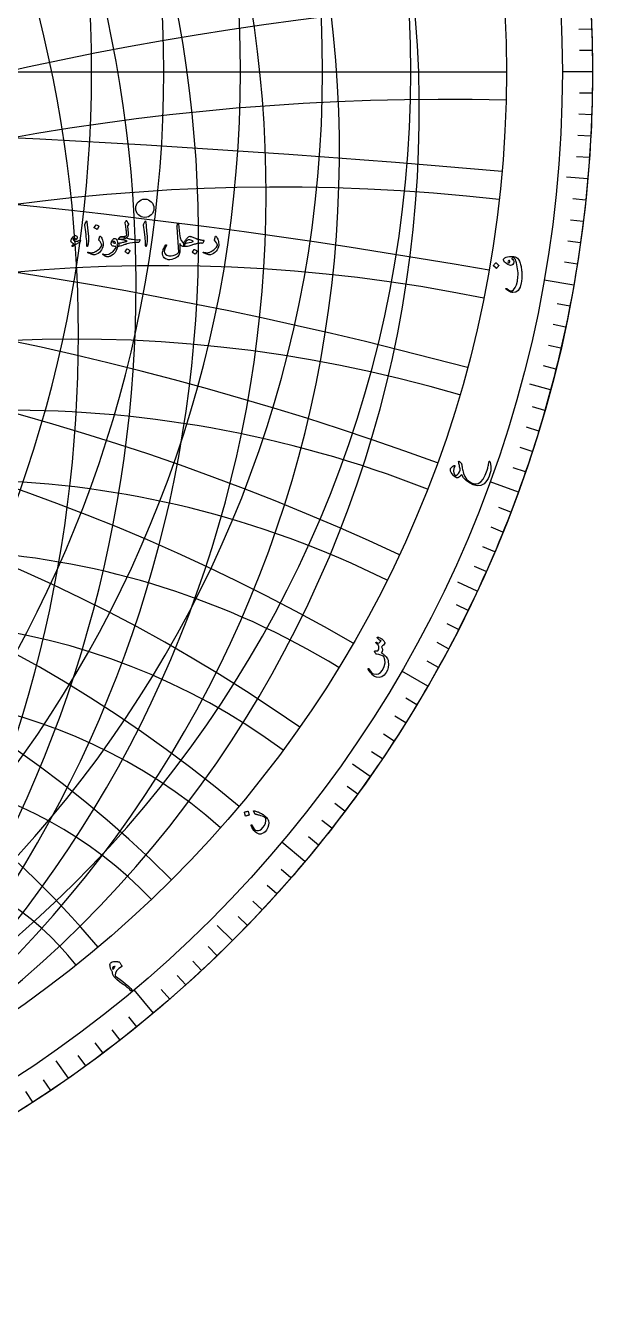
# Model space of a CAD drawing. Header units: millimetres. Extents: x -92 to 92, y -92 to 120.
# Drawn here: x 49.8 to 92.5, y -92.5 to 3.5 of the extents above; entities that cross this region are included whole.
import ezdxf

# ---------------------------------------------------------------- set-up
doc = ezdxf.new("R2010")
doc.units = ezdxf.units.MM
for name, color, linetype in [('CUT_OUTER', 1, 'Continuous'), ('ENGRAVE', 7, 'Continuous'), ('ENGRAVE_FINE', 8, 'Continuous'), ('TEXT', 5, 'Continuous')]:
    doc.layers.add(name, color=color, linetype=linetype)

msp = doc.modelspace()

# ---------------------------------------------------------------- linework, layer by layer
at = {"layer": 'CUT_OUTER'}
msp.add_lwpolyline([(92.4147, 3.9718), (92.4373, 3.4047), (92.4565, 2.8374), (92.4721, 2.2701), (92.4843, 1.7026), (92.493, 1.1351), (92.4983, 0.5676), (92.5, 0), (92.4983, -0.5676), (92.493, -1.1351), (92.4843, -1.7026), (92.4721, -2.2701), (92.4565, -2.8374), (92.4373, -3.4047), (92.4147, -3.9718), (92.3886, -4.5388), (92.359, -5.1056), (92.3259, -5.6722), (92.2894, -6.2386), (92.2494, -6.8047), (92.2059, -7.3706), (92.1589, -7.9363), (92.1085, -8.5016), (92.0546, -9.0666), (91.9972, -9.6313), (91.9364, -10.1956), (91.8721, -10.7595), (91.8044, -11.323), (91.7332, -11.8861), (91.6585, -12.4487), (91.5804, -13.0109), (91.4988, -13.5726), (91.4138, -14.1337), (91.3254, -14.6944), (91.2335, -15.2545), (91.1382, -15.814), (91.0394, -16.3729), (90.9373, -16.9312), (90.8317, -17.4889), (90.7226, -18.0459), (90.6102, -18.6022), (90.4944, -19.1578), (90.3751, -19.7127), (90.2524, -20.2669), (90.1264, -20.8203), (89.9969, -21.3729), (89.8641, -21.9247), (89.7279, -22.4757), (89.5883, -23.0258), (89.4453, -23.5751), (89.299, -24.1235), (89.1493, -24.6709), (88.9962, -25.2175), (88.8398, -25.7631), (88.6801, -26.3077), (88.517, -26.8513), (88.3506, -27.394), (88.1808, -27.9356), (88.0077, -28.4761), (87.8314, -29.0156), (87.6517, -29.5539), (87.4687, -30.0912), (87.2824, -30.6273), (87.0928, -31.1623), (86.9, -31.6961), (86.7039, -32.2287), (86.5045, -32.7601), (86.3018, -33.2903), (86.0959, -33.8192), (85.8868, -34.3468), (85.6744, -34.8732), (85.4589, -35.3982), (85.24, -35.9219), (85.018, -36.4443), (84.7928, -36.9652), (84.5644, -37.4848), (84.3328, -38.003), (84.098, -38.5197), (83.8601, -39.035), (83.619, -39.5488), (83.3748, -40.0612), (83.1274, -40.572), (82.8769, -41.0813), (82.6232, -41.589), (82.3665, -42.0952), (82.1067, -42.5998), (81.8437, -43.1028), (81.5777, -43.6042), (81.3086, -44.1039), (81.0365, -44.602), (80.7613, -45.0984), (80.483, -45.5931), (80.2018, -46.0861), (79.9175, -46.5773), (79.6302, -47.0668), (79.3399, -47.5545), (79.0466, -48.0404), (78.7504, -48.5245), (78.4511, -49.0068), (78.149, -49.4873), (77.8438, -49.9659), (77.5358, -50.4426), (77.2248, -50.9174), (76.9109, -51.3902), (76.5942, -51.8612), (76.2745, -52.3302), (75.952, -52.7972), (75.6266, -53.2623), (75.2984, -53.7253), (74.9673, -54.1863), (74.6334, -54.6453), (74.2967, -55.1022), (73.9572, -55.557), (73.6149, -56.0098), (73.2699, -56.4604), (72.922, -56.9089), (72.5715, -57.3553), (72.2182, -57.7995), (71.8622, -58.2415), (71.5035, -58.6814), (71.1421, -59.119), (70.778, -59.5544), (70.4112, -59.9876), (70.0418, -60.4185), (69.6698, -60.8471), (69.2951, -61.2735), (68.9178, -61.6975), (68.538, -62.1192), (68.1555, -62.5386), (67.7705, -62.9556), (67.383, -63.3702), (66.9929, -63.7825), (66.6002, -64.1924), (66.2051, -64.5998), (65.8075, -65.0048), (65.4074, -65.4074), (65.0048, -65.8075), (64.5998, -66.2051), (64.1924, -66.6002), (63.7825, -66.9929), (63.3702, -67.383), (62.9556, -67.7705), (62.5386, -68.1555), (62.1192, -68.538), (61.6975, -68.9178), (61.2735, -69.2951), (60.8471, -69.6698), (60.4185, -70.0418), (59.9876, -70.4112), (59.5544, -70.778), (59.119, -71.1421), (58.6814, -71.5035), (58.2415, -71.8622), (57.7995, -72.2182), (57.3553, -72.5715), (56.9089, -72.922), (56.4604, -73.2699), (56.0098, -73.6149), (55.557, -73.9572), (55.1022, -74.2967), (54.6453, -74.6334), (54.1863, -74.9673), (53.7253, -75.2984), (53.2623, -75.6266), (52.7972, -75.952), (52.3302, -76.2745), (51.8612, -76.5942), (51.3902, -76.9109), (50.9174, -77.2248), (50.4426, -77.5358), (49.9659, -77.8438), (49.4873, -78.149)], dxfattribs=at)
at = {"layer": 'ENGRAVE'}
for points in [[(-86.025, 0), (86.025, 0)], [(-86.025, 0), (86.025, 0)], [(92.5, 0), (90.2338, 0)], [(92.148, -8.0619), (90.5354, -7.9208)], [(91.0947, -16.0625), (88.8629, -15.6689)], [(89.3481, -23.9408), (87.7845, -23.5218)], [(86.9216, -31.6369), (84.792, -30.8618)], [(83.8335, -39.0922), (82.3664, -38.4081)], [(80.1073, -46.25), (78.1447, -45.1169)], [(75.7716, -53.0558), (74.4456, -52.1273)], [(70.8591, -59.4579), (69.1231, -58.0011)], [(65.4074, -65.4074), (64.2627, -64.2627)], [(59.4579, -70.8591), (58.0011, -69.1231)], [(53.0558, -75.7716), (52.1273, -74.4456)]]:
    msp.add_lwpolyline(points, dxfattribs=at)
for centre, radius in [((0, 0), 92.5), ((0, 0), 90.2338), ((0, 0), 86.025), ((0, 0), 86.025), ((58.811, -10.2682), 0.6882)]:
    msp.add_circle(centre, radius, dxfattribs=at)
for centre, radius, start, end in [((-31.3105, 0), 91.5459, 290, 70), ((-15.1685, 0), 87.3521, 280, 80), ((0, -495.3982), 487.872, 80, 100), ((0, -251.5203), 236.3517, 70, 110), ((0, -172.05), 148.9997, 60, 120), ((0, -133.8311), 102.5206, 50, 130), ((0, -112.2977), 72.1835, 40, 140)]:
    msp.add_arc(centre, radius, start, end, dxfattribs=at)
at = {"layer": 'ENGRAVE_FINE'}
for points in [[(92.4437, 3.2282), (91.473, 3.1943)], [(92.4859, 1.6143), (91.5148, 1.5974)], [(92.4859, -1.6143), (91.5148, -1.5974)], [(92.4437, -3.2282), (91.473, -3.1943)], [(92.3732, -4.8411), (91.4033, -4.7902)], [(92.2747, -6.4525), (91.3058, -6.3847)], [(91.9933, -9.6689), (91.0273, -9.5674)], [(91.8105, -11.2729), (90.8465, -11.1545)], [(91.5998, -12.8735), (90.638, -12.7383)], [(91.3612, -14.4702), (90.4019, -14.3183)], [(90.8005, -17.6498), (89.8471, -17.4645)], [(90.4787, -19.2318), (89.5286, -19.0299)], [(90.1292, -20.808), (89.1829, -20.5895)], [(89.7524, -22.3778), (88.81, -22.1428)], [(88.9167, -25.4965), (87.9831, -25.2287)], [(88.4582, -27.0444), (87.5294, -26.7604)], [(87.9727, -28.5841), (87.049, -28.2839)], [(87.4605, -30.1151), (86.5421, -29.7988)], [(86.3562, -33.149), (85.4494, -32.801)], [(85.7645, -34.6511), (84.864, -34.2873)], [(85.1467, -36.1426), (84.2527, -35.7631)], [(84.503, -37.6231), (83.6157, -37.2281)], [(83.1384, -40.5493), (82.2655, -40.1236)], [(82.4181, -41.9941), (81.5527, -41.5532)], [(81.6727, -43.4261), (80.8151, -42.9701)], [(80.9023, -44.8449), (80.0528, -44.374)], [(79.288, -47.641), (78.4555, -47.1408)], [(78.4444, -49.0175), (77.6208, -48.5028)], [(77.577, -50.3791), (76.7625, -49.8501)], [(76.686, -51.7253), (75.8808, -51.1822)], [(74.8341, -54.3701), (74.0483, -53.7992)], [(73.8738, -55.6679), (73.0981, -55.0834)], [(72.891, -56.9487), (72.1256, -56.3507)], [(71.886, -58.2121), (71.1312, -57.6009)], [(69.8106, -60.6855), (69.0776, -60.0483)], [(68.7409, -61.8946), (68.0191, -61.2447)], [(67.6502, -63.0848), (66.9399, -62.4225)], [(66.5389, -64.2559), (65.8403, -63.5812)], [(64.2559, -66.5389), (63.5812, -65.8403)], [(63.0848, -67.6502), (62.4225, -66.9399)], [(61.8946, -68.7409), (61.2447, -68.0191)], [(60.6855, -69.8106), (60.0483, -69.0776)], [(58.2121, -71.886), (57.6009, -71.1312)], [(56.9487, -72.891), (56.3507, -72.1256)], [(55.6679, -73.8738), (55.0834, -73.0981)], [(54.3701, -74.8341), (53.7992, -74.0483)], [(50.3791, -77.577), (49.8501, -76.7625)], [(51.7253, -76.686), (51.1822, -75.8808)]]:
    msp.add_lwpolyline(points, dxfattribs=at)
for centre, radius, start, end in [((-40.1141, 0), 94.9181, 295, 65), ((-23.0503, 0), 89.0596, 285, 75), ((-7.5262, 0), 86.3536, 275, 85), ((-6.8976, -3.0111), 86.3536, 298.583333, 108.583334), ((-13.9016, -6.0687), 87.3521, 303.583333, 103.583333), ((-21.1251, -9.222), 89.0596, 308.583333, 98.583333), ((-28.6955, -12.5268), 91.5459, 313.583333, 93.583333), ((-45.5184, -19.8707), 99.3331, 323.583333, 83.583333), ((-36.7638, -16.049), 94.9181, 318.583333, 88.583333), ((-81.4378, 186.5516), 184.4812, 268.583333, 318.583333), ((-100.6288, 230.5131), 236.3517, 273.583333, 313.583333), ((-132.9774, 304.6148), 321.0497, 278.583333, 308.583333), ((-198.2001, 454.0221), 487.872, 283.583333, 303.583333), ((-394.8919, 904.5889), 983.2702, 288.5833333, 298.5833333), ((394.8919, -904.5889), 983.2702, 108.5833333, 118.5833333), ((198.2001, -454.0221), 487.872, 103.583333, 123.583333), ((132.9774, -304.6148), 321.0497, 98.583333, 128.583333), ((100.6288, -230.5131), 236.3517, 93.583333, 133.583333), ((81.4378, -186.5516), 184.4812, 88.583333, 138.583333), ((0, -987.0262), 983.2702, 85, 95), ((68.8342, -157.6802), 148.9997, 83.583333, 143.583333), ((0, -332.3751), 321.0497, 75, 105), ((60.0044, -137.4536), 122.8564, 78.583333, 148.583333), ((0, -203.5525), 184.4812, 65, 115), ((53.5435, -122.6535), 102.5206, 73.583333, 153.583333), ((48.6731, -111.4968), 86.025, 68.583333, 158.583333), ((0, -149.98), 122.8564, 55, 125), ((44.9283, -102.9185), 72.1835, 63.583333, 163.583333), ((0, -121.6577), 86.025, 45, 135), ((42.0155, -96.246), 60.2354, 58.583333, 168.583333), ((39.7414, -91.0367), 49.6666, 53.583333, 173.583333), ((37.9751, -86.9904), 40.1141, 48.583333, 178.583333), ((36.6259, -83.8999), 31.3105, 43.583333, 183.583333), ((35.6312, -81.6213), 23.0503, 38.583333, 188.583333)]:
    msp.add_arc(centre, radius, start, end, dxfattribs=at)
at = {"layer": 'TEXT'}
for points in [[(54.3835, -11.2908), (54.41, -11.2394), (54.4314, -11.2214), (54.4475, -11.2367), (54.4584, -11.2852), (54.5223, -11.9651), (54.5602, -12.3824), (54.5687, -12.7157), (54.5478, -12.9651), (54.4973, -13.1306), (54.4881, -13.1441), (54.4799, -13.1514), (54.4728, -13.1524), (54.4668, -13.1472), (54.4619, -13.1391), (54.4584, -13.1285), (54.4563, -13.1155), (54.4557, -13.1001), (54.4557, -12.9799), (54.4501, -12.8524), (54.439, -12.7176), (54.4224, -12.5756), (54.4187, -12.5385), (54.4078, -12.4382), (54.3896, -12.2749), (54.3641, -12.0483), (54.303, -11.5461), (54.3016, -11.5194), (54.303, -11.4947), (54.3072, -11.4722), (54.3141, -11.4517)], [(55.1383, -11.5128), (55.1418, -11.5093), (55.1466, -11.5072), (55.1529, -11.5065), (55.1605, -11.5072), (55.2144, -11.5291), (55.2653, -11.5558), (55.313, -11.5873), (55.3575, -11.6238), (55.3619, -11.6293), (55.3638, -11.6349), (55.3633, -11.6404), (55.3603, -11.646), (55.2299, -11.8569), (55.225, -11.8619), (55.2188, -11.8631), (55.2111, -11.8605), (55.2021, -11.8541), (55.1943, -11.8485), (55.182, -11.8402), (55.1652, -11.8291), (55.1439, -11.8152), (55.1177, -11.7986), (55.0863, -11.7792), (55.0497, -11.757), (55.0079, -11.732), (55.0023, -11.7278), (54.9996, -11.7237), (54.9996, -11.7195), (55.0023, -11.7153)], [(57.4471, -12.2565), (57.4409, -12.1767), (57.4336, -12.0927), (57.425, -12.0046), (57.4152, -11.9124), (57.404, -11.8156), (57.3913, -11.714), (57.377, -11.6075), (57.3611, -11.4961), (57.3278, -11.3823), (57.3274, -11.3674), (57.3292, -11.3532), (57.333, -11.3397), (57.3389, -11.3268), (57.3424, -11.3203), (57.3476, -11.3116), (57.3542, -11.3008), (57.3625, -11.288), (57.3721, -11.2729), (57.3829, -11.2554), (57.395, -11.2354), (57.4083, -11.2131), (57.4129, -11.2058), (57.4187, -11.2006), (57.4254, -11.1975), (57.4332, -11.1964), (57.4396, -11.1978), (57.445, -11.202), (57.4494, -11.2089), (57.4527, -11.2186), (57.4717, -11.2732), (57.4984, -11.3261), (57.5328, -11.3773), (57.5748, -11.4267), (57.5853, -11.4406), (57.5893, -11.4545), (57.5867, -11.4684), (57.5775, -11.4822), (57.5193, -11.5627), (57.5146, -11.5726), (57.5116, -11.5856), (57.5104, -11.6017), (57.5109, -11.621), (57.5418, -11.8926), (57.5539, -12.1108), (57.5474, -12.2755), (57.522, -12.3869), (57.4586, -12.4773), (57.3486, -12.5458), (57.1922, -12.5924), (56.9892, -12.6172), (56.914, -12.6131), (56.8768, -12.5895), (56.8779, -12.5465), (56.9171, -12.484), (56.9239, -12.4758), (56.9306, -12.4677), (56.9371, -12.4598), (56.9434, -12.4521), (56.9496, -12.4446), (56.9556, -12.4372), (56.9614, -12.43), (56.967, -12.423), (56.9809, -12.4096), (56.9976, -12.4001), (57.017, -12.3943), (57.0392, -12.3924), (57.1387, -12.3893), (57.2265, -12.3827), (57.3025, -12.3727), (57.3666, -12.3591), (57.4029, -12.3454), (57.4284, -12.3238), (57.4431, -12.2941), (57.4471, -12.2565)], [(58.8013, -11.2908), (58.8278, -11.2394), (58.8492, -11.2214), (58.8653, -11.2367), (58.8762, -11.2852), (58.9401, -11.9651), (58.978, -12.3824), (58.9865, -12.7157), (58.9656, -12.9651), (58.9151, -13.1306), (58.9059, -13.1441), (58.8977, -13.1514), (58.8906, -13.1524), (58.8846, -13.1472), (58.8797, -13.1391), (58.8762, -13.1285), (58.8741, -13.1155), (58.8735, -13.1001), (58.8735, -12.9799), (58.8679, -12.8524), (58.8568, -12.7176), (58.8402, -12.5756), (58.8365, -12.5385), (58.8256, -12.4382), (58.8074, -12.2749), (58.7819, -12.0483), (58.7208, -11.5461), (58.7194, -11.5194), (58.7208, -11.4947), (58.725, -11.4722), (58.7319, -11.4517)], [(61.4154, -12.1843), (61.4648, -12.4826), (61.5465, -12.7032), (61.6604, -12.8462), (61.8066, -12.9114), (61.816, -12.9252), (61.8191, -12.953), (61.816, -12.9946), (61.8066, -13.0501), (61.7973, -13.0938), (61.7858, -13.125), (61.7723, -13.1438), (61.7567, -13.15), (61.662, -13.1361), (61.5777, -13.0945), (61.5038, -13.0251), (61.4403, -12.928), (61.4551, -13.2957), (61.4327, -13.5829), (61.3732, -13.7897), (61.2766, -13.9159), (61.1233, -14.0156), (60.9769, -14.0873), (60.8375, -14.1308), (60.705, -14.1462), (60.5726, -14.1391), (60.4559, -14.1122), (60.3548, -14.0656), (60.2693, -13.9992), (60.2035, -13.9156), (60.1617, -13.8174), (60.1439, -13.7047), (60.15, -13.5774), (60.1622, -13.5094), (60.1794, -13.4414), (60.2017, -13.3734), (60.229, -13.3054), (60.2616, -13.2374), (60.2995, -13.1694), (60.3427, -13.1015), (60.3914, -13.0335), (60.3987, -13.0262), (60.4066, -13.021), (60.4153, -13.0179), (60.4247, -13.0168), (60.4325, -13.0179), (60.4392, -13.021), (60.445, -13.0262), (60.4497, -13.0335), (60.4523, -13.0423), (60.4517, -13.0522), (60.4481, -13.0631), (60.4413, -13.0751), (60.3461, -13.2397), (60.2908, -13.3866), (60.2754, -13.5158), (60.2998, -13.6273), (60.3714, -13.735), (60.4781, -13.8084), (60.6198, -13.8474), (60.7965, -13.8521), (60.953, -13.8271), (61.1004, -13.7744), (61.2388, -13.6939), (61.3682, -13.5857), (61.235, -11.6987), (61.232, -11.6536), (61.2315, -11.6154), (61.2334, -11.5842), (61.2378, -11.5599), (61.2905, -11.3934), (61.3106, -11.3792), (61.3266, -11.3837), (61.3383, -11.407), (61.346, -11.4489)], [(53.934, -12.8031), (53.9265, -12.8222), (53.918, -12.8378), (53.9085, -12.85), (53.8979, -12.8586), (53.8449, -12.8788), (53.7886, -12.903), (53.729, -12.9315), (53.6662, -12.9641), (53.6, -13.001), (53.5305, -13.0425), (53.4578, -13.0884), (53.3817, -13.1389), (53.3685, -13.1452), (53.3568, -13.1472), (53.3463, -13.1452), (53.3373, -13.1389), (53.3349, -13.1363), (53.3332, -13.1341), (53.3321, -13.1322), (53.3318, -13.1306), (53.3306, -13.1004), (53.3519, -13.0598), (53.3958, -13.0088), (53.4622, -12.9474), (53.3639, -12.9025), (53.2964, -12.851), (53.2598, -12.7929), (53.2541, -12.7282), (53.269, -12.668), (53.3026, -12.5985), (53.355, -12.5196), (53.4261, -12.4313), (53.4728, -12.3839), (53.5156, -12.3501), (53.5546, -12.3298), (53.5899, -12.3231), (53.6509, -12.3328), (53.6925, -12.3619), (53.7147, -12.4105), (53.7175, -12.4785), (53.7142, -12.5038), (53.7071, -12.5298), (53.6962, -12.5565), (53.6814, -12.5839), (53.6656, -12.6046), (53.6488, -12.6137), (53.631, -12.6115), (53.6121, -12.5978), (53.554, -12.5504), (53.5045, -12.5277), (53.4638, -12.5296), (53.4317, -12.5562), (53.4161, -12.5985), (53.4275, -12.6394), (53.466, -12.679), (53.5316, -12.7171), (53.5819, -12.7362), (53.6356, -12.7463), (53.6929, -12.7473), (53.7536, -12.7393), (53.7735, -12.7339), (53.7945, -12.7261), (53.8165, -12.7159), (53.8396, -12.7032), (53.8519, -12.6966), (53.8639, -12.6904), (53.8755, -12.6848), (53.8868, -12.6797), (53.8975, -12.6752), (53.9076, -12.6717), (53.917, -12.669), (53.9256, -12.6672), (53.9473, -12.668), (53.9596, -12.679), (53.9626, -12.6999), (53.9562, -12.731)], [(55.4214, -12.3758), (55.4229, -12.3708), (55.4248, -12.3668), (55.4271, -12.3638), (55.4297, -12.3619), (55.4375, -12.3612), (55.447, -12.3647), (55.4583, -12.3723), (55.4713, -12.3841), (55.5219, -12.4443), (55.5657, -12.5138), (55.6024, -12.5928), (55.6323, -12.681), (55.6555, -12.7761), (55.6697, -12.8697), (55.6749, -12.962), (55.6711, -13.0529), (55.6465, -13.1726), (55.6059, -13.2874), (55.5494, -13.3973), (55.4769, -13.5024), (55.3901, -13.5977), (55.2909, -13.6752), (55.1792, -13.735), (55.0551, -13.7772), (55.0218, -13.7843), (54.9885, -13.7862), (54.9552, -13.7829), (54.9219, -13.7744), (54.8451, -13.7476), (54.7758, -13.7227), (54.714, -13.6997), (54.6596, -13.6787), (54.6129, -13.6595), (54.5739, -13.6422), (54.5428, -13.6269), (54.5195, -13.6134), (54.5146, -13.6093), (54.5112, -13.6051), (54.5091, -13.601), (54.5084, -13.5968), (54.5089, -13.5914), (54.5105, -13.5864), (54.5131, -13.5817), (54.5167, -13.5774), (54.5214, -13.5741), (54.5271, -13.5725), (54.5339, -13.5727), (54.5417, -13.5746), (54.5892, -13.5873), (54.6346, -13.5978), (54.678, -13.6061), (54.7193, -13.6121), (54.7588, -13.6158), (54.797, -13.6173), (54.8337, -13.6165), (54.8691, -13.6134), (54.9044, -13.6078), (54.9409, -13.5992), (54.9787, -13.5877), (55.0176, -13.5732), (55.0577, -13.5556), (55.0991, -13.5347), (55.1417, -13.5105), (55.1855, -13.483), (55.3084, -13.3946), (55.4137, -13.2985), (55.5013, -13.1948), (55.5712, -13.0834), (55.5757, -13.0744), (55.5781, -13.064), (55.5785, -13.0522), (55.5768, -13.039), (55.5476, -12.9611), (55.5018, -12.8746), (55.4394, -12.7794), (55.3603, -12.6755), (55.3568, -12.6689), (55.3548, -12.663), (55.3541, -12.6578), (55.3548, -12.6533)], [(57.2667, -12.4563), (57.3333, -12.4816), (57.4027, -12.5048), (57.4749, -12.526), (57.5498, -12.5451), (57.6271, -12.5622), (57.7066, -12.5777), (57.7881, -12.5914), (57.8717, -12.6033), (58.0332, -12.6226), (58.1762, -12.6332), (58.3009, -12.6351), (58.4073, -12.6283), (58.4187, -12.6283), (58.4281, -12.6311), (58.4354, -12.6366), (58.4406, -12.645), (58.4435, -12.6549), (58.444, -12.6651), (58.4421, -12.6757), (58.4378, -12.6866), (58.3545, -12.8337), (58.3464, -12.8455), (58.3358, -12.8531), (58.3228, -12.8566), (58.3074, -12.8559), (58.0859, -12.8521), (57.8738, -12.8656), (57.671, -12.8965), (57.4776, -12.9447), (57.4669, -12.9475), (57.4485, -12.9533), (57.4225, -12.9621), (57.3888, -12.9738), (57.3476, -12.9885), (57.2986, -13.0061), (57.2421, -13.0266), (57.1779, -13.0501), (57.0536, -13.0938), (56.9497, -13.125), (56.8663, -13.1438), (56.8033, -13.15), (56.7873, -13.1441), (56.7728, -13.1264), (56.7596, -13.0969), (56.7478, -13.0557), (56.741, -12.9887), (56.7485, -12.9405), (56.7702, -12.911), (56.8061, -12.9003), (56.8607, -12.8947), (56.9386, -12.8808), (57.0397, -12.8586), (57.1641, -12.8281), (57.2268, -12.8124), (57.2816, -12.7986), (57.3287, -12.7868), (57.368, -12.7768), (57.3993, -12.7687), (57.4225, -12.7626), (57.4375, -12.7583), (57.4443, -12.756), (57.4469, -12.7547), (57.4492, -12.7535), (57.4511, -12.7526), (57.4527, -12.7518), (57.454, -12.7512), (57.4554, -12.7508), (57.4568, -12.7505), (57.4582, -12.7504), (57.4667, -12.7463), (57.47, -12.7421), (57.4681, -12.7379), (57.461, -12.7338), (57.4296, -12.7191), (57.3965, -12.7057), (57.3616, -12.6934), (57.325, -12.6824), (57.2867, -12.6725), (57.2466, -12.6634), (57.2048, -12.6551), (57.1613, -12.6477), (57.1185, -12.6413), (57.0763, -12.6359), (57.0346, -12.6316), (56.9934, -12.6283), (56.9531, -12.6262), (56.914, -12.6255), (56.8761, -12.6262), (56.8394, -12.6283), (56.8298, -12.6271), (56.8234, -12.6235), (56.8201, -12.6174), (56.82, -12.6089), (56.8246, -12.5938), (56.8304, -12.5791), (56.8371, -12.5647), (56.8449, -12.5506), (56.8536, -12.5366), (56.863, -12.5222), (56.873, -12.5074), (56.8838, -12.4923), (56.9074, -12.4637), (56.931, -12.4417), (56.9545, -12.4263), (56.9781, -12.4174), (57.0378, -12.4094), (57.1058, -12.4133), (57.1821, -12.4289), (57.2667, -12.4563)], [(62.6197, -12.5256), (62.6483, -12.538), (62.6787, -12.5503), (62.7108, -12.5623), (62.7446, -12.5742), (62.7801, -12.5859), (62.8174, -12.5974), (62.8564, -12.6088), (62.8972, -12.62), (62.9387, -12.6293), (62.9798, -12.6377), (63.0205, -12.6452), (63.0609, -12.6519), (63.101, -12.6572), (63.1407, -12.6606), (63.1801, -12.6621), (63.2191, -12.6616), (63.2309, -12.6623), (63.2413, -12.6644), (63.2503, -12.6679), (63.258, -12.6727), (63.2633, -12.6793), (63.2656, -12.688), (63.2647, -12.6987), (63.2607, -12.7116), (63.2487, -12.7371), (63.2375, -12.7608), (63.2272, -12.7828), (63.2177, -12.8031), (63.209, -12.8215), (63.2007, -12.8378), (63.193, -12.8521), (63.1858, -12.8642), (63.1723, -12.8836), (63.1594, -12.8975), (63.1473, -12.9058), (63.1359, -12.9086), (63.0978, -12.9051), (63.0585, -12.903), (63.018, -12.9023), (62.9763, -12.903), (62.9334, -12.9053), (62.8892, -12.9093), (62.8439, -12.915), (62.7973, -12.9225), (62.7508, -12.931), (62.7057, -12.9398), (62.662, -12.949), (62.6197, -12.9585), (62.5788, -12.9686), (62.5392, -12.9794), (62.5011, -12.9908), (62.4643, -13.0029), (62.2758, -13.0642), (62.1264, -13.1091), (62.0163, -13.1377), (61.9454, -13.15), (61.8949, -13.1531), (61.8462, -13.1542), (61.7992, -13.1531), (61.7539, -13.15), (61.7513, -13.0316), (61.7518, -12.9426), (61.7555, -12.8831), (61.7622, -12.8531), (61.782, -12.816), (61.8025, -12.7796), (61.8236, -12.7438), (61.8455, -12.7088), (61.868, -12.6745), (61.8913, -12.6408), (61.9152, -12.6079), (61.9398, -12.5756), (62.0165, -12.4873), (62.0855, -12.425), (62.1469, -12.3888), (62.2007, -12.3786), (62.2291, -12.382), (62.2645, -12.3897), (62.3068, -12.4015), (62.3561, -12.4174), (62.4121, -12.4377), (62.4747, -12.4625), (62.5439, -12.4918), (62.6197, -12.5256)], [(64.1182, -12.3758), (64.1198, -12.3708), (64.1217, -12.3668), (64.1239, -12.3638), (64.1265, -12.3619), (64.1343, -12.3612), (64.1439, -12.3647), (64.1551, -12.3723), (64.1682, -12.3841), (64.2188, -12.4443), (64.2625, -12.5138), (64.2993, -12.5928), (64.3291, -12.681), (64.3523, -12.7761), (64.3666, -12.8697), (64.3718, -12.962), (64.368, -13.0529), (64.3433, -13.1726), (64.3027, -13.2874), (64.2462, -13.3973), (64.1737, -13.5024), (64.087, -13.5977), (63.9878, -13.6752), (63.8761, -13.735), (63.7519, -13.7772), (63.7186, -13.7843), (63.6853, -13.7862), (63.652, -13.7829), (63.6187, -13.7744), (63.542, -13.7476), (63.4727, -13.7227), (63.4108, -13.6997), (63.3565, -13.6787), (63.3097, -13.6595), (63.2708, -13.6422), (63.2397, -13.6269), (63.2163, -13.6134), (63.2115, -13.6093), (63.208, -13.6051), (63.2059, -13.601), (63.2052, -13.5968), (63.2058, -13.5914), (63.2073, -13.5864), (63.2099, -13.5817), (63.2136, -13.5774), (63.2182, -13.5741), (63.224, -13.5725), (63.2307, -13.5727), (63.2385, -13.5746), (63.2861, -13.5873), (63.3315, -13.5978), (63.3749, -13.6061), (63.4161, -13.6121), (63.4557, -13.6158), (63.4938, -13.6173), (63.5306, -13.6165), (63.566, -13.6134), (63.6013, -13.6078), (63.6378, -13.5992), (63.6755, -13.5877), (63.7144, -13.5732), (63.7546, -13.5556), (63.796, -13.5347), (63.8385, -13.5105), (63.8823, -13.483), (64.0053, -13.3946), (64.1106, -13.2985), (64.1982, -13.1948), (64.2681, -13.0834), (64.2726, -13.0744), (64.275, -13.064), (64.2753, -13.0522), (64.2736, -13.039), (64.2445, -12.9611), (64.1987, -12.8746), (64.1362, -12.7794), (64.0572, -12.6755), (64.0537, -12.6689), (64.0516, -12.663), (64.0509, -12.6578), (64.0516, -12.6533)], [(56.7478, -13.1805), (56.6828, -13.409), (56.5737, -13.6003), (56.4205, -13.7544), (56.2233, -13.8715), (56.1958, -13.8834), (56.1685, -13.8941), (56.1416, -13.9035), (56.1151, -13.9118), (56.0891, -13.9186), (56.0638, -13.9239), (56.0391, -13.9276), (56.0152, -13.9298), (55.9555, -13.9213), (55.8765, -13.8902), (55.7779, -13.8367), (55.66, -13.7605), (55.6473, -13.7496), (55.6399, -13.739), (55.6376, -13.7288), (55.6406, -13.7189), (55.6472, -13.7113), (55.6558, -13.7078), (55.6666, -13.7085), (55.6794, -13.7133), (55.8021, -13.7531), (55.9396, -13.7529), (56.092, -13.7128), (56.2594, -13.6329), (56.3961, -13.5401), (56.5092, -13.431), (56.5986, -13.3056), (56.6646, -13.1639), (56.664, -13.1589), (56.6625, -13.1549), (56.6599, -13.1519), (56.6562, -13.15), (56.5607, -13.1445), (56.4793, -13.1334), (56.4122, -13.1167), (56.3593, -13.0945), (56.3184, -13.0602), (56.2927, -13.0127), (56.2823, -12.952), (56.2872, -12.8781), (56.2887, -12.8683), (56.2906, -12.8583), (56.2929, -12.8481), (56.2955, -12.8378), (56.2984, -12.8272), (56.3017, -12.816), (56.3054, -12.8043), (56.3094, -12.792), (56.342, -12.7128), (56.3815, -12.647), (56.428, -12.5948), (56.4814, -12.5562), (56.536, -12.535), (56.5862, -12.5354), (56.6318, -12.5572), (56.6729, -12.6006), (56.7088, -12.6609), (56.736, -12.731), (56.7546, -12.8108), (56.7645, -12.9003), (56.7699, -12.9002), (56.7752, -12.8999), (56.7803, -12.8995), (56.7853, -12.8989), (56.7902, -12.8983), (56.7953, -12.8978), (56.8006, -12.8976), (56.8061, -12.8975), (56.8248, -12.9015), (56.8394, -12.9134), (56.8498, -12.9334), (56.856, -12.9613), (56.8586, -12.992), (56.8581, -13.0231), (56.8545, -13.0545), (56.8477, -13.0862), (56.8389, -13.1141), (56.829, -13.1341), (56.818, -13.146), (56.8061, -13.15), (56.7534, -13.15), (56.753, -13.155), (56.752, -13.1618), (56.7502, -13.1703), (56.7478, -13.1805)], [(56.6146, -12.8697), (56.5855, -12.8189), (56.5536, -12.783), (56.5189, -12.762), (56.4814, -12.756), (56.459, -12.7619), (56.4391, -12.7712), (56.4216, -12.7841), (56.4065, -12.8004), (56.4016, -12.809), (56.4009, -12.8184), (56.4044, -12.8285), (56.412, -12.8392), (56.4406, -12.8644), (56.4821, -12.8815), (56.5364, -12.8907), (56.6035, -12.8919), (56.6104, -12.8906), (56.6146, -12.8864), (56.616, -12.8795), (56.6146, -12.8697)], [(57.4638, -13.3387), (57.4672, -13.3352), (57.4721, -13.3332), (57.4783, -13.3325), (57.486, -13.3332), (57.5399, -13.355), (57.5907, -13.3817), (57.6384, -13.4133), (57.683, -13.4497), (57.6873, -13.4553), (57.6892, -13.4608), (57.6887, -13.4664), (57.6858, -13.4719), (57.5553, -13.6828), (57.5505, -13.6878), (57.5442, -13.6891), (57.5366, -13.6865), (57.5276, -13.68), (57.5198, -13.6745), (57.5075, -13.6662), (57.4906, -13.6551), (57.4693, -13.6412), (57.4431, -13.6245), (57.4117, -13.6051), (57.3751, -13.5829), (57.3333, -13.5579), (57.3278, -13.5538), (57.325, -13.5496), (57.325, -13.5455), (57.3278, -13.5413)], [(62.4421, -12.7476), (62.3568, -12.7048), (62.2728, -12.6734), (62.1903, -12.6535), (62.1091, -12.645), (62.068, -12.6491), (62.0279, -12.6616), (61.9889, -12.6824), (61.9509, -12.7116), (61.9168, -12.7469), (61.8864, -12.7893), (61.8599, -12.8385), (61.8372, -12.8947), (61.9154, -12.8926), (62.0224, -12.8781), (62.1582, -12.851), (62.3228, -12.8115), (62.4421, -12.7809), (62.4483, -12.7782), (62.4532, -12.7754), (62.4567, -12.7726), (62.4588, -12.7698), (62.4598, -12.7653), (62.4574, -12.7601), (62.4515, -12.7542), (62.4421, -12.7476)], [(62.5226, -13.3748), (62.526, -13.3713), (62.5309, -13.3692), (62.5371, -13.3685), (62.5448, -13.3692), (62.5987, -13.3911), (62.6495, -13.4178), (62.6972, -13.4494), (62.7418, -13.4858), (62.7461, -13.4913), (62.748, -13.4969), (62.7475, -13.5024), (62.7446, -13.508), (62.6142, -13.7189), (62.6093, -13.7239), (62.6031, -13.7251), (62.5954, -13.7225), (62.5864, -13.7161), (62.5786, -13.7106), (62.5663, -13.7022), (62.5495, -13.6911), (62.5281, -13.6773), (62.5019, -13.6606), (62.4705, -13.6412), (62.434, -13.619), (62.3922, -13.594), (62.3866, -13.5899), (62.3838, -13.5857), (62.3838, -13.5815), (62.3866, -13.5774)], [(85.0568, -14.5999), (85.0536, -14.5954), (85.0522, -14.5897), (85.0526, -14.5828), (85.0548, -14.5746), (85.0892, -14.5198), (85.1283, -14.4694), (85.1723, -14.4232), (85.2211, -14.3813), (85.2281, -14.3776), (85.2346, -14.3766), (85.2407, -14.3782), (85.2463, -14.3825), (85.4569, -14.5652), (85.4616, -14.5714), (85.4617, -14.5785), (85.4574, -14.5864), (85.4486, -14.5951), (85.4409, -14.6026), (85.4294, -14.6145), (85.4139, -14.6308), (85.3944, -14.6516), (85.371, -14.6771), (85.3434, -14.7077), (85.3118, -14.7436), (85.2761, -14.7845), (85.2704, -14.7898), (85.2653, -14.792), (85.2606, -14.7912), (85.2565, -14.7874)], [(85.8086, -14.1726), (85.8142, -14.111), (85.8479, -14.0543), (85.9098, -14.0026), (85.9997, -13.9557), (86.1128, -13.9192), (86.2438, -13.8984), (86.393, -13.8935), (86.5602, -13.9043), (86.6203, -13.9122), (86.6751, -13.9252), (86.7247, -13.9432), (86.7692, -13.9664), (86.854, -14.0368), (86.9302, -14.1337), (86.9975, -14.2572), (87.056, -14.4073), (87.0807, -14.4908), (87.1028, -14.5765), (87.1223, -14.6644), (87.1392, -14.7545), (87.1534, -14.847), (87.1648, -14.9421), (87.1736, -15.0398), (87.1796, -15.1401), (87.1831, -15.2404), (87.1843, -15.3381), (87.1833, -15.4333), (87.1801, -15.5259), (87.1744, -15.6161), (87.1661, -15.7041), (87.1551, -15.7897), (87.1414, -15.8731), (87.0497, -16.2144), (86.9121, -16.4518), (86.7295, -16.5851), (86.5023, -16.6145), (86.4523, -16.6071), (86.3963, -16.5933), (86.3344, -16.5733), (86.2664, -16.5469), (86.1931, -16.5111), (86.1237, -16.4678), (86.058, -16.4169), (85.9962, -16.3585), (85.9894, -16.3503), (85.9851, -16.3414), (85.9834, -16.3317), (85.9841, -16.3213), (85.9873, -16.3118), (85.9929, -16.3047), (86.0007, -16.3001), (86.0109, -16.2979), (86.0217, -16.2979), (86.0312, -16.3001), (86.0396, -16.3045), (86.0467, -16.311), (86.1945, -16.4249), (86.3288, -16.4792), (86.4499, -16.4736), (86.5577, -16.4078), (86.6881, -16.2421), (86.7877, -16.0219), (86.8558, -15.7474), (86.8921, -15.4188), (86.8968, -15.2727), (86.8944, -15.1252), (86.8847, -14.9765), (86.868, -14.8264), (86.844, -14.6752), (86.8128, -14.5232), (86.7743, -14.3703), (86.7286, -14.2167), (86.6974, -14.1339), (86.6598, -14.0692), (86.6156, -14.0224), (86.5649, -13.9937), (86.526, -13.9984), (86.4893, -14.0099), (86.4546, -14.028), (86.422, -14.0527), (86.4201, -14.0559), (86.4215, -14.0605), (86.4263, -14.0664), (86.4345, -14.0737), (86.4987, -14.1296), (86.5443, -14.1881), (86.5712, -14.2491), (86.5794, -14.3126), (86.5626, -14.4235), (86.5159, -14.5032), (86.4395, -14.5517), (86.3333, -14.569), (86.2448, -14.5535), (86.1414, -14.5059), (86.0231, -14.4263), (85.8898, -14.3149), (85.8579, -14.2815), (85.8337, -14.2467), (85.8173, -14.2104), (85.8086, -14.1726)], [(86.2501, -14.2108), (86.238, -14.1972), (86.2247, -14.1917), (86.21, -14.1942), (86.1939, -14.2047), (86.1517, -14.2514), (86.136, -14.296), (86.1467, -14.3388), (86.184, -14.3797), (86.1964, -14.3863), (86.2078, -14.3892), (86.2183, -14.3884), (86.2277, -14.3839), (86.2623, -14.3454), (86.2776, -14.3038), (86.2735, -14.2589), (86.2501, -14.2108)], [(81.8023, -29.9486), (81.8065, -29.8983), (81.8254, -29.8489), (81.859, -29.8002), (81.9072, -29.7523), (81.9357, -29.7293), (81.9634, -29.7087), (81.9905, -29.6906), (82.0169, -29.6749), (82.0425, -29.6615), (82.067, -29.6504), (82.0905, -29.6417), (82.1129, -29.6352), (82.1333, -29.6328), (82.1427, -29.6402), (82.1412, -29.6572), (82.1286, -29.6838), (82.0534, -29.8545), (82.0326, -30.0304), (82.066, -30.212), (82.1538, -30.3995), (82.1613, -30.4067), (82.1708, -30.41), (82.1821, -30.4094), (82.1952, -30.4049), (82.3152, -30.3277), (82.4111, -30.2314), (82.4828, -30.1161), (82.5304, -29.982), (82.5344, -29.9562), (82.5342, -29.921), (82.53, -29.8765), (82.5216, -29.8226), (82.501, -29.7226), (82.4828, -29.6343), (82.467, -29.5578), (82.4536, -29.4929), (82.4427, -29.4397), (82.4342, -29.3982), (82.4282, -29.3684), (82.4247, -29.3502), (82.4256, -29.3263), (82.4358, -29.3169), (82.4553, -29.322), (82.4843, -29.3416), (82.5568, -29.4032), (82.6092, -29.4532), (82.6417, -29.4915), (82.6542, -29.5182), (82.6614, -29.5891), (82.6719, -29.6652), (82.6856, -29.7465), (82.7027, -29.8331), (82.7229, -29.9248), (82.7464, -30.0217), (82.7731, -30.1239), (82.8031, -30.2314), (82.8917, -30.458), (83.0211, -30.6533), (83.1916, -30.8173), (83.4033, -30.9498), (83.5273, -30.9983), (83.6508, -31.0213), (83.7738, -31.0185), (83.8963, -30.99), (84.088, -30.8761), (84.2658, -30.6694), (84.4287, -30.3697), (84.576, -29.9771), (84.5939, -29.9147), (84.612, -29.8471), (84.6302, -29.7742), (84.6485, -29.6961), (84.6667, -29.6128), (84.6844, -29.5246), (84.7017, -29.4314), (84.7186, -29.3332), (84.7225, -29.3166), (84.7275, -29.305), (84.7337, -29.2985), (84.7411, -29.297), (84.7659, -29.3223), (84.7907, -29.3979), (84.8153, -29.5239), (84.8396, -29.7003), (84.8496, -29.8061), (84.8528, -29.8967), (84.8492, -29.9724), (84.8388, -30.0329), (84.7789, -30.2506), (84.7122, -30.4438), (84.6389, -30.6124), (84.5591, -30.7565), (84.3488, -31.0061), (84.1066, -31.146), (83.8332, -31.1764), (83.5288, -31.0979), (83.2336, -30.9496), (82.9908, -30.7714), (82.8002, -30.5637), (82.6615, -30.3266), (82.575, -30.4155), (82.495, -30.4841), (82.4215, -30.5324), (82.3547, -30.5606), (82.33, -30.5658), (82.305, -30.5663), (82.2796, -30.5621), (82.2539, -30.5532), (82.1889, -30.5176), (82.1297, -30.478), (82.0762, -30.4342), (82.0284, -30.3864), (81.9381, -30.2735), (81.8704, -30.163), (81.8251, -30.0547), (81.8023, -29.9486)], [(76.3122, -42.6317), (76.3029, -42.6203), (76.2978, -42.6094), (76.2968, -42.5991), (76.3001, -42.5893), (76.3078, -42.5787), (76.3173, -42.5713), (76.3286, -42.5671), (76.3417, -42.5662), (76.3845, -42.5698), (76.4331, -42.5823), (76.4874, -42.6039), (76.5475, -42.6345), (76.6403, -42.694), (76.7217, -42.7628), (76.7915, -42.841), (76.8499, -42.9285), (76.8615, -42.9539), (76.8679, -42.9781), (76.8691, -43.0012), (76.8651, -43.0232), (76.8319, -43.0925), (76.7797, -43.1579), (76.7085, -43.2193), (76.6184, -43.2766), (76.6739, -43.3992), (76.6904, -43.5166), (76.6679, -43.6287), (76.6065, -43.7354), (76.6619, -43.7717), (76.7142, -43.8082), (76.7634, -43.845), (76.8095, -43.8821), (76.8529, -43.9197), (76.8938, -43.958), (76.9323, -43.9969), (76.9684, -44.0366), (77.0293, -44.1156), (77.0772, -44.2027), (77.1123, -44.2982), (77.1345, -44.4018), (77.1474, -44.6224), (77.1232, -44.8343), (77.0619, -45.0375), (76.9635, -45.2316), (76.8112, -45.4257), (76.639, -45.5482), (76.4475, -45.5992), (76.2369, -45.5788), (76.1715, -45.5539), (76.1005, -45.5138), (76.0241, -45.4585), (75.9422, -45.3879), (75.8573, -45.3025), (75.7745, -45.2044), (75.6938, -45.0934), (75.6152, -44.9698), (75.6108, -44.961), (75.6091, -44.9525), (75.6099, -44.9441), (75.6134, -44.9359), (75.6186, -44.9288), (75.6245, -44.9234), (75.6312, -44.9198), (75.6386, -44.9181), (75.6473, -44.9192), (75.6551, -44.9225), (75.6621, -44.928), (75.6682, -44.9357), (75.775, -45.0968), (75.8702, -45.2166), (75.9541, -45.295), (76.0267, -45.3319), (76.2214, -45.3551), (76.3976, -45.3136), (76.5549, -45.2072), (76.6933, -45.036), (76.8304, -44.7635), (76.8937, -44.5024), (76.8834, -44.2532), (76.7995, -44.0162), (76.6902, -43.9542), (76.5647, -43.9061), (76.4232, -43.8718), (76.2657, -43.8511), (76.249, -43.8503), (76.2354, -43.8473), (76.2249, -43.8419), (76.2176, -43.8343), (76.1957, -43.8023), (76.1752, -43.772), (76.1563, -43.7435), (76.1388, -43.7168), (76.1231, -43.692), (76.1095, -43.6694), (76.0981, -43.6489), (76.0889, -43.6306), (76.0858, -43.6214), (76.0867, -43.614), (76.0915, -43.6084), (76.1002, -43.6046), (76.1059, -43.6034), (76.1143, -43.6019), (76.1257, -43.6003), (76.1398, -43.5985), (76.1565, -43.5968), (76.1757, -43.5956), (76.1973, -43.595), (76.2213, -43.5947), (76.2682, -43.5932), (76.3037, -43.5896), (76.3277, -43.5839), (76.3402, -43.5762), (76.3865, -43.5088), (76.4147, -43.4312), (76.4247, -43.3433), (76.4166, -43.2453), (76.3991, -43.2015), (76.3609, -43.1464), (76.302, -43.0802), (76.2224, -43.0029), (76.2149, -42.9955), (76.2099, -42.9869), (76.2074, -42.977), (76.2074, -42.9658), (76.2088, -42.9561), (76.2121, -42.9479), (76.2172, -42.9411), (76.2242, -42.9359), (76.2471, -42.9352), (76.2814, -42.9493), (76.3271, -42.9784), (76.3841, -43.0224), (76.4488, -42.9865), (76.504, -42.9402), (76.5496, -42.8836), (76.5857, -42.8167), (76.5652, -42.8064), (76.5476, -42.7999), (76.5327, -42.7972), (76.5207, -42.7983), (76.5086, -42.8005), (76.4982, -42.8), (76.4892, -42.7968), (76.4818, -42.7908)], [(66.3039, -55.7685), (66.3034, -55.763), (66.305, -55.7574), (66.3089, -55.7516), (66.315, -55.7456), (66.3724, -55.7155), (66.4319, -55.6916), (66.4933, -55.6738), (66.5567, -55.6621), (66.5646, -55.6624), (66.5707, -55.6648), (66.5752, -55.6693), (66.5779, -55.6758), (66.667, -55.9403), (66.6679, -55.9481), (66.6644, -55.9543), (66.6567, -55.9589), (66.6447, -55.962), (66.6343, -55.9646), (66.6182, -55.9691), (66.5965, -55.9754), (66.5692, -55.9836), (66.536, -55.9938), (66.4967, -56.0065), (66.4512, -56.0216), (66.3996, -56.039), (66.392, -56.0407), (66.3864, -56.0401), (66.3828, -56.037), (66.3812, -56.0316)], [(67.0315, -55.6305), (67.0888, -55.6443), (67.1474, -55.6601), (67.2074, -55.678), (67.2687, -55.698), (67.3313, -55.7206), (67.3954, -55.7463), (67.4609, -55.7752), (67.5279, -55.8073), (67.593, -55.8411), (67.6555, -55.8773), (67.7153, -55.9158), (67.7724, -55.9566), (67.8269, -55.9998), (67.8791, -56.0457), (67.9288, -56.0941), (67.9762, -56.1452), (68.0223, -56.2032), (68.0607, -56.2619), (68.0912, -56.3214), (68.1141, -56.3816), (68.143, -56.5465), (68.1264, -56.7187), (68.0643, -56.898), (67.9565, -57.0842), (67.8607, -57.2039), (67.7586, -57.2935), (67.6505, -57.3531), (67.5363, -57.3825), (67.4229, -57.3811), (67.3128, -57.3528), (67.2059, -57.2976), (67.1023, -57.2157), (67.0075, -57.1114), (66.9298, -56.9956), (66.869, -56.8681), (66.8252, -56.7292), (66.8224, -56.7107), (66.8241, -56.6965), (66.8304, -56.6867), (66.8412, -56.6813), (66.8553, -56.6797), (66.8677, -56.6864), (66.8782, -56.7012), (66.8869, -56.7242), (66.9553, -56.8837), (67.0371, -57.0036), (67.1326, -57.0838), (67.242, -57.1242), (67.3563, -57.1251), (67.4711, -57.0865), (67.5863, -57.0084), (67.7017, -56.8907), (67.8145, -56.7261), (67.888, -56.557), (67.9223, -56.3838), (67.9173, -56.2066), (67.9159, -56.2018), (67.9125, -56.1964), (67.9071, -56.1904), (67.8996, -56.1837), (67.8363, -56.1372), (67.7552, -56.0917), (67.6565, -56.0473), (67.5401, -56.0039), (67.4799, -55.9839), (67.4235, -55.9659), (67.3707, -55.95), (67.3215, -55.936), (67.2761, -55.9244), (67.2344, -55.9153), (67.1964, -55.9087), (67.1621, -55.9048), (67.1448, -55.902), (67.1309, -55.897), (67.1204, -55.8897), (67.1132, -55.8802), (66.9946, -55.6603), (66.9898, -55.645), (66.9943, -55.6349), (67.0082, -55.6301), (67.0315, -55.6305)], [(56.3713, -67.7766), (56.3459, -67.7327), (56.3216, -67.688), (56.2985, -67.6427), (56.2766, -67.5966), (56.2564, -67.5498), (56.2384, -67.5025), (56.2227, -67.4545), (56.2093, -67.4059), (56.1914, -67.3125), (56.1864, -67.2322), (56.1943, -67.1651), (56.2152, -67.1111), (56.2656, -67.0512), (56.3409, -67.0087), (56.441, -66.9835), (56.5661, -66.9756), (56.6027, -66.976), (56.6392, -66.9774), (56.6756, -66.98), (56.7119, -66.9836), (56.7483, -66.9882), (56.7849, -66.9936), (56.8218, -66.9999), (56.8588, -67.0069), (56.8791, -67.0121), (56.8961, -67.0195), (56.9099, -67.0291), (56.9205, -67.0409), (56.9538, -67.0965), (56.9833, -67.1463), (57.0089, -67.1905), (57.0307, -67.2289), (57.0484, -67.261), (57.0618, -67.2862), (57.0709, -67.3045), (57.0757, -67.316), (57.078, -67.333), (57.0747, -67.3476), (57.0657, -67.3598), (57.0511, -67.3697), (56.8431, -67.5007), (56.694, -67.6521), (56.6035, -67.8242), (56.5716, -68.0175), (56.5736, -68.0362), (56.5789, -68.0521), (56.5876, -68.0653), (56.5996, -68.0757), (56.7774, -68.2024), (56.959, -68.3371), (57.1445, -68.4796), (57.3339, -68.6302), (57.5809, -68.8392), (57.7457, -69.0006), (57.828, -69.1145), (57.8277, -69.1811), (57.8118, -69.1893), (57.7916, -69.1868), (57.7672, -69.1735), (57.7385, -69.1495), (57.6833, -69.0956), (57.624, -69.0411), (57.5605, -68.9859), (57.4929, -68.9301), (57.4215, -68.8736), (57.3469, -68.8162), (57.2691, -68.7579), (57.188, -68.6988), (56.9165, -68.5), (56.7097, -68.3356), (56.5673, -68.2056), (56.4891, -68.1105), (56.4594, -68.0607), (56.4343, -68.0129), (56.4137, -67.9673), (56.3976, -67.9238), (56.3856, -67.8827), (56.3772, -67.8445), (56.3724, -67.8091), (56.3713, -67.7766)], [(56.4224, -67.5831), (56.437, -67.5553), (56.4533, -67.5272), (56.4715, -67.4988), (56.4915, -67.4702), (56.5132, -67.4415), (56.5363, -67.4127), (56.561, -67.3839), (56.5872, -67.3552), (56.5191, -67.3584), (56.466, -67.3679), (56.428, -67.3837), (56.4049, -67.4058), (56.3877, -67.4444), (56.3849, -67.4869), (56.3965, -67.5331), (56.4224, -67.5831)]]:
    msp.add_lwpolyline(points, close=True, dxfattribs=at)

doc.saveas('drawing.dxf')
